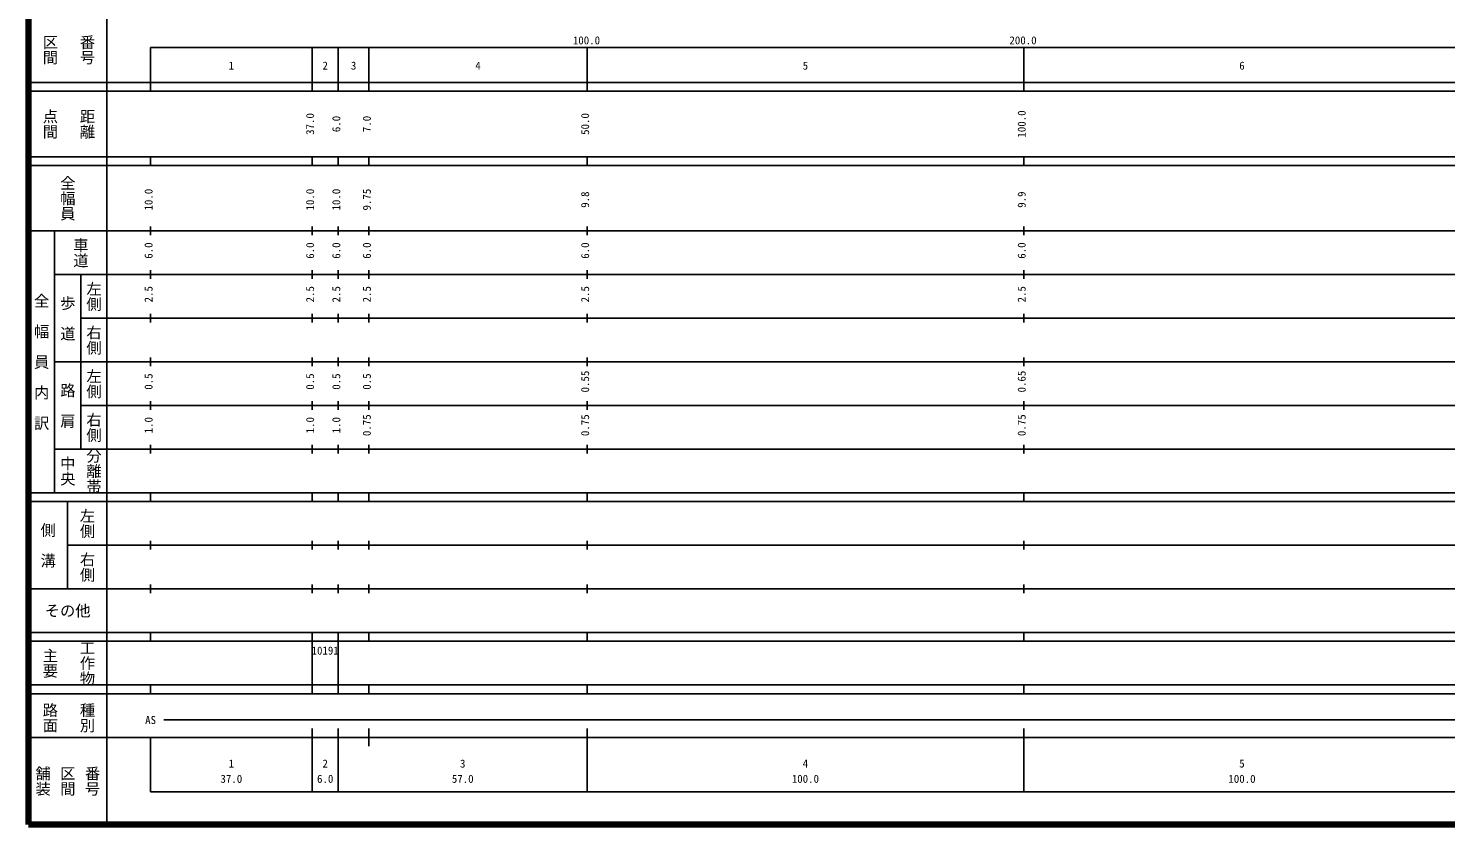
# Model space of a CAD drawing. Units: millimetres on the paper, enlarged 1000 times. Extents: x 40000 to 680000, y 20000 to 380000.
# Drawn here: x 40000 to 364656, y 20000 to 202409 of the extents above; entities that cross this region are included whole.
import ezdxf
from ezdxf.enums import TextEntityAlignment as Align

# ---------------------------------------------------------------- set-up
doc = ezdxf.new("R2010")
doc.units = ezdxf.units.MM
doc.header["$LTSCALE"] = 1000
doc.layers.add('S-TTL', color=2, linetype='Continuous', lineweight=140)
doc.layers.add('S-TTL-BAND', color=7, linetype='Continuous', lineweight=25)
doc.styles.add('@ＭＳ ゴシック', font='')
doc.styles.add('ＭＳ ゴシック', font='')
doc.styles.get('@ＭＳ ゴシック').set_extended_font_data('@MS Gothic')
doc.styles.get('ＭＳ ゴシック').set_extended_font_data('MS Gothic')

msp = doc.modelspace()

# ---------------------------------------------------------------- linework, layer by layer
at = {"layer": 'S-TTL'}
for p, q in [((40000, 380000), (40000, 20000)), ((40000, 20000), (680000, 20000))]:
    msp.add_line(p, q, dxfattribs=at)
at = {"layer": 'S-TTL-BAND'}
for p, q in [((58000, 370000), (58000, 20000)), ((68000, 198000), (579000, 198000)), ((68000, 198000), (68000, 188000)), ((105000, 188000), (105000, 198000)), ((111000, 188000), (111000, 198000)), ((118000, 188000), (118000, 198000)), ((168000, 188000), (168000, 198000)), ((268000, 188000), (268000, 198000)), ((40000, 190000), (579000, 190000)), ((40000, 188000), (579000, 188000)), ((40000, 173000), (579000, 173000)), ((68000, 171000), (68000, 173000)), ((105000, 171000), (105000, 173000)), ((111000, 171000), (111000, 173000)), ((118000, 171000), (118000, 173000)), ((168000, 171000), (168000, 173000)), ((268000, 171000), (268000, 173000)), ((40000, 171000), (579000, 171000)), ((40000, 156000), (579000, 156000)), ((46000, 96000), (46000, 156000)), ((68000, 155000), (68000, 157000)), ((105000, 155000), (105000, 157000)), ((111000, 155000), (111000, 157000)), ((118000, 155000), (118000, 157000)), ((168000, 155000), (168000, 157000)), ((268000, 155000), (268000, 157000)), ((68000, 145000), (68000, 147000)), ((105000, 145000), (105000, 147000)), ((111000, 145000), (111000, 147000)), ((118000, 145000), (118000, 147000)), ((168000, 145000), (168000, 147000)), ((268000, 145000), (268000, 147000)), ((46000, 146000), (579000, 146000)), ((52000, 146000), (52000, 106000)), ((68000, 135000), (68000, 137000)), ((105000, 135000), (105000, 137000)), ((111000, 135000), (111000, 137000)), ((118000, 135000), (118000, 137000)), ((168000, 135000), (168000, 137000)), ((268000, 135000), (268000, 137000)), ((52000, 136000), (579000, 136000)), ((68000, 125000), (68000, 127000)), ((105000, 125000), (105000, 127000)), ((111000, 125000), (111000, 127000)), ((118000, 125000), (118000, 127000)), ((168000, 125000), (168000, 127000)), ((268000, 125000), (268000, 127000)), ((46000, 126000), (579000, 126000)), ((68000, 115000), (68000, 117000)), ((105000, 115000), (105000, 117000)), ((111000, 115000), (111000, 117000)), ((118000, 115000), (118000, 117000)), ((168000, 115000), (168000, 117000)), ((268000, 115000), (268000, 117000)), ((52000, 116000), (579000, 116000)), ((46000, 106000), (579000, 106000)), ((68000, 105000), (68000, 107000)), ((105000, 105000), (105000, 107000)), ((111000, 105000), (111000, 107000)), ((118000, 105000), (118000, 107000)), ((168000, 105000), (168000, 107000)), ((268000, 105000), (268000, 107000)), ((40000, 96000), (579000, 96000)), ((68000, 94000), (68000, 96000)), ((105000, 94000), (105000, 96000)), ((111000, 94000), (111000, 96000)), ((118000, 94000), (118000, 96000)), ((168000, 94000), (168000, 96000)), ((268000, 94000), (268000, 96000)), ((40000, 94000), (579000, 94000)), ((49000, 94000), (49000, 74000)), ((68000, 83000), (68000, 85000)), ((105000, 83000), (105000, 85000)), ((111000, 83000), (111000, 85000)), ((118000, 83000), (118000, 85000)), ((168000, 83000), (168000, 85000)), ((268000, 83000), (268000, 85000)), ((49000, 84000), (579000, 84000)), ((68000, 73000), (68000, 75000)), ((105000, 73000), (105000, 75000)), ((111000, 73000), (111000, 75000)), ((118000, 73000), (118000, 75000)), ((168000, 73000), (168000, 75000)), ((268000, 73000), (268000, 75000)), ((40000, 74000), (579000, 74000)), ((40000, 64000), (579000, 64000)), ((40000, 62000), (579000, 62000)), ((68000, 62000), (68000, 64000)), ((105000, 62000), (105000, 64000)), ((105000, 52000), (105000, 62000)), ((111000, 62000), (111000, 64000)), ((111000, 52000), (111000, 62000)), ((118000, 62000), (118000, 64000)), ((168000, 62000), (168000, 64000)), ((268000, 62000), (268000, 64000)), ((40000, 52000), (579000, 52000)), ((68000, 50000), (68000, 52000)), ((105000, 50000), (105000, 52000)), ((111000, 50000), (111000, 52000)), ((118000, 50000), (118000, 52000)), ((168000, 50000), (168000, 52000)), ((268000, 50000), (268000, 52000)), ((40000, 50000), (579000, 50000)), ((71000, 44000), (565000, 44000)), ((40000, 40000), (579000, 40000)), ((68000, 40000), (68000, 27500)), ((105000, 27500), (105000, 42000)), ((111000, 27500), (111000, 42000)), ((118000, 38000), (118000, 42000)), ((168000, 27500), (168000, 42000)), ((268000, 27500), (268000, 42000)), ((68000, 27500), (579000, 27500))]:
    msp.add_line(p, q, dxfattribs=at)

# ---------------------------------------------------------------- texts
at = {"layer": 'S-TTL-BAND', "style": '@ＭＳ ゴシック'}
for s, p in [('区間', (45000, 197500)), ('番号', (53500, 197500)), ('点間', (45000, 180500)), ('距離', (53500, 180500)), ('全幅員', (49000, 163500)), ('車道', (52000, 151000)), ('左側', (55000, 141000)), ('全\u3000幅\u3000員\u3000内\u3000訳', (43000, 126000)), ('歩\u3000道', (49000, 136000)), ('右側', (55000, 131000)), ('左側', (55000, 121000)), ('路\u3000肩', (49000, 116000)), ('右側', (55000, 111000)), ('中央', (49000, 101000)), ('分離帯', (55000, 101000)), ('左側', (53500, 89000)), ('側\u3000溝', (44500, 84000)), ('右側', (53500, 79000)), ('工作物', (53500, 57000)), ('主要', (45000, 57000)), ('路面', (45000, 44500)), ('種別', (53500, 44500)), ('舗装', (43333, 30000)), ('区間', (49000, 30000)), ('番号', (54667, 30000))]:
    msp.add_text(s, height=2566, rotation=270, dxfattribs=at).set_placement(p, align=Align.MIDDLE_CENTER)
at = {"layer": 'S-TTL-BAND', "style": 'ＭＳ ゴシック'}
for s, p in [('100.0', (167844, 198195)), ('200.0', (267844, 198195)), ('1', (86500, 192405)), ('2', (108000, 192405)), ('3', (114500, 192405)), ('4', (143000, 192405)), ('5', (218000, 192405)), ('6', (318000, 192405)), ('AS', (68000, 42500)), ('1', (86500, 32523)), ('2', (108000, 32523)), ('3', (139500, 32523)), ('4', (218000, 32523)), ('5', (318000, 32523)), ('37.0', (86500, 29033)), ('6.0', (108000, 29033)), ('57.0', (139500, 29033)), ('100.0', (218000, 29033)), ('100.0', (318000, 29033))]:
    msp.add_text(s, height=1833, dxfattribs=at).set_placement(p, align=Align.BOTTOM_CENTER)
for s, p in [('37.0', (106000, 180500)), ('6.0', (112000, 180500)), ('7.0', (119000, 180500)), ('50.0', (169000, 180500)), ('100.0', (269000, 180500)), ('10.0', (69000, 163174)), ('10.0', (106000, 163174)), ('10.0', (112000, 163174)), ('9.75', (119000, 163174)), ('9.8', (169000, 163174)), ('9.9', (269000, 163174)), ('6.0', (69000, 151500)), ('6.0', (106000, 151500)), ('6.0', (112000, 151500)), ('6.0', (119000, 151500)), ('6.0', (169000, 151500)), ('6.0', (269000, 151500)), ('2.5', (69000, 141500)), ('2.5', (106000, 141500)), ('2.5', (112000, 141500)), ('2.5', (119000, 141500)), ('2.5', (169000, 141500)), ('2.5', (269000, 141500)), ('0.55', (169000, 121500)), ('0.65', (269000, 121500)), ('0.5', (69000, 121500)), ('0.5', (106000, 121500)), ('0.5', (112000, 121500)), ('0.5', (119000, 121500)), ('0.75', (119000, 111500)), ('0.75', (169000, 111500)), ('0.75', (269000, 111500)), ('1.0', (69000, 111500)), ('1.0', (106000, 111500)), ('1.0', (112000, 111500))]:
    msp.add_text(s, height=1833, rotation=90, dxfattribs=at).set_placement(p, align=Align.BOTTOM_CENTER)
msp.add_text('その他', height=2566, dxfattribs=at).set_placement((49000, 69000), align=Align.MIDDLE_CENTER)
msp.add_text('10191', height=1833, dxfattribs=at).set_placement((104875, 58405), align=Align.BOTTOM_LEFT)

doc.saveas('drawing.dxf')
